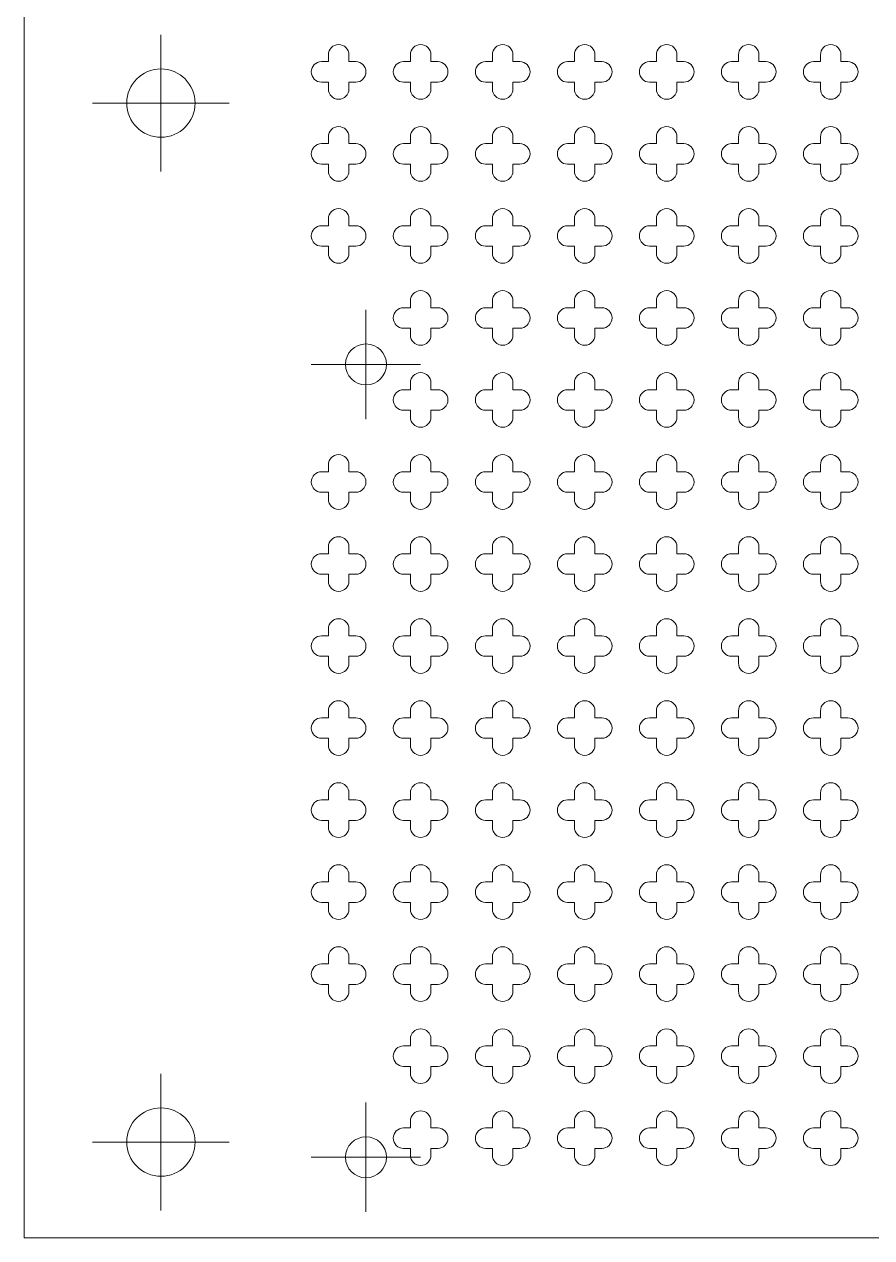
# Model space of a CAD drawing. Header units: millimetres. Extents: x 0 to 205, y 0 to 292.
# Drawn here: x 69.92 to 82.32, y 177.43 to 195.18 of the extents above; entities that cross this region are included whole.
import ezdxf

# ---------------------------------------------------------------- set-up
doc = ezdxf.new("R2010")
doc.units = ezdxf.units.MM

# ---------------------------------------------------------------- blocks, each defined once
blk = doc.blocks.new('SW_CENTERMARKSYMBOL_0')
at = {"color": 0, "linetype": 'Continuous', "lineweight": 0}
for p, q in [((0, 0.5), (0, 0.8)), ((0, 0), (0, 0.5)), ((-0.5, 0), (-0.8, 0)), ((0, 0), (-0.5, 0)), ((0, 0), (0, -0.5)), ((0, 0), (0.5, 0)), ((0.5, 0), (0.8, 0)), ((0, -0.5), (0, -0.8))]:
    blk.add_line(p, q, dxfattribs=at)
blk = doc.blocks.new('SW_CENTERMARKSYMBOL_3')
at = {"color": 0, "linetype": 'Continuous', "lineweight": 0}
for p, q in [((0, 0.5), (0, 0.8)), ((0, 0), (0, 0.5)), ((-0.5, 0), (-0.8, 0)), ((0, 0), (-0.5, 0)), ((0, 0), (0, -0.5)), ((0, 0), (0.5, 0)), ((0.5, 0), (0.8, 0)), ((0, -0.5), (0, -0.8))]:
    blk.add_line(p, q, dxfattribs=at)
blk = doc.blocks.new('SW_CENTERMARKSYMBOL_9')
at = {"color": 0, "linetype": 'Continuous', "lineweight": 0}
for p, q in [((0, 0.5), (0, 1)), ((0, 0), (0, 0.5)), ((-0.5, 0), (-1, 0)), ((0, 0), (-0.5, 0)), ((0, 0), (0, -0.5)), ((0, 0), (0.5, 0)), ((0.5, 0), (1, 0)), ((0, -0.5), (0, -1))]:
    blk.add_line(p, q, dxfattribs=at)
blk = doc.blocks.new('SW_CENTERMARKSYMBOL_10')
at = {"color": 0, "linetype": 'Continuous', "lineweight": 0}
for p, q in [((0, 0.5), (0, 1)), ((0, 0), (0, 0.5)), ((-0.5, 0), (-1, 0)), ((0, 0), (-0.5, 0)), ((0, 0), (0, -0.5)), ((0, 0), (0.5, 0)), ((0.5, 0), (1, 0)), ((0, -0.5), (0, -1))]:
    blk.add_line(p, q, dxfattribs=at)

msp = doc.modelspace()

# ---------------------------------------------------------------- linework, layer by layer
at = {"color": 7, "linetype": 'Continuous', "lineweight": 15}
for p, q in [((69.916, 212.428), (69.916, 177.428)), ((74.366, 194.635), (74.266, 194.635)), ((74.366, 194.735), (74.366, 194.635)), ((74.666, 194.635), (74.666, 194.735)), ((74.766, 194.635), (74.666, 194.635)), ((75.566, 194.635), (75.466, 194.635)), ((75.566, 194.735), (75.566, 194.635)), ((75.866, 194.635), (75.866, 194.735)), ((75.966, 194.635), (75.866, 194.635)), ((76.766, 194.635), (76.666, 194.635)), ((76.766, 194.735), (76.766, 194.635)), ((77.066, 194.635), (77.066, 194.735)), ((77.166, 194.635), (77.066, 194.635)), ((77.966, 194.635), (77.866, 194.635)), ((77.966, 194.735), (77.966, 194.635)), ((78.266, 194.635), (78.266, 194.735)), ((78.366, 194.635), (78.266, 194.635)), ((79.166, 194.635), (79.066, 194.635)), ((79.166, 194.735), (79.166, 194.635)), ((79.466, 194.635), (79.466, 194.735)), ((79.566, 194.635), (79.466, 194.635)), ((80.366, 194.635), (80.266, 194.635)), ((80.366, 194.735), (80.366, 194.635)), ((80.666, 194.635), (80.666, 194.735)), ((80.766, 194.635), (80.666, 194.635)), ((81.566, 194.635), (81.466, 194.635)), ((81.566, 194.735), (81.566, 194.635)), ((81.866, 194.635), (81.866, 194.735)), ((81.966, 194.635), (81.866, 194.635)), ((74.266, 194.335), (74.366, 194.335)), ((74.366, 194.335), (74.366, 194.235)), ((74.666, 194.235), (74.666, 194.335)), ((74.666, 194.335), (74.766, 194.335)), ((75.466, 194.335), (75.566, 194.335)), ((75.566, 194.335), (75.566, 194.235)), ((75.866, 194.235), (75.866, 194.335)), ((75.866, 194.335), (75.966, 194.335)), ((76.666, 194.335), (76.766, 194.335)), ((76.766, 194.335), (76.766, 194.235)), ((77.066, 194.235), (77.066, 194.335)), ((77.066, 194.335), (77.166, 194.335)), ((77.866, 194.335), (77.966, 194.335)), ((77.966, 194.335), (77.966, 194.235)), ((78.266, 194.235), (78.266, 194.335)), ((78.266, 194.335), (78.366, 194.335)), ((79.066, 194.335), (79.166, 194.335)), ((79.166, 194.335), (79.166, 194.235)), ((79.466, 194.235), (79.466, 194.335)), ((79.466, 194.335), (79.566, 194.335)), ((80.266, 194.335), (80.366, 194.335)), ((80.366, 194.335), (80.366, 194.235)), ((80.666, 194.235), (80.666, 194.335)), ((80.666, 194.335), (80.766, 194.335)), ((81.466, 194.335), (81.566, 194.335)), ((81.566, 194.335), (81.566, 194.235)), ((81.866, 194.235), (81.866, 194.335)), ((81.866, 194.335), (81.966, 194.335)), ((74.366, 193.535), (74.366, 193.435)), ((74.666, 193.435), (74.666, 193.535)), ((75.566, 193.535), (75.566, 193.435)), ((75.866, 193.435), (75.866, 193.535)), ((76.766, 193.535), (76.766, 193.435)), ((77.066, 193.435), (77.066, 193.535)), ((77.966, 193.535), (77.966, 193.435)), ((78.266, 193.435), (78.266, 193.535)), ((79.166, 193.535), (79.166, 193.435)), ((79.466, 193.435), (79.466, 193.535)), ((80.366, 193.535), (80.366, 193.435)), ((80.666, 193.435), (80.666, 193.535)), ((81.566, 193.535), (81.566, 193.435)), ((81.866, 193.435), (81.866, 193.535)), ((74.366, 193.435), (74.266, 193.435)), ((74.766, 193.435), (74.666, 193.435)), ((75.566, 193.435), (75.466, 193.435)), ((75.966, 193.435), (75.866, 193.435)), ((76.766, 193.435), (76.666, 193.435)), ((77.166, 193.435), (77.066, 193.435)), ((77.966, 193.435), (77.866, 193.435)), ((78.366, 193.435), (78.266, 193.435)), ((79.166, 193.435), (79.066, 193.435)), ((79.566, 193.435), (79.466, 193.435)), ((80.366, 193.435), (80.266, 193.435)), ((80.766, 193.435), (80.666, 193.435)), ((81.566, 193.435), (81.466, 193.435)), ((81.966, 193.435), (81.866, 193.435)), ((74.266, 193.135), (74.366, 193.135)), ((74.366, 193.135), (74.366, 193.035)), ((74.666, 193.035), (74.666, 193.135)), ((74.666, 193.135), (74.766, 193.135)), ((75.466, 193.135), (75.566, 193.135)), ((75.566, 193.135), (75.566, 193.035)), ((75.866, 193.035), (75.866, 193.135)), ((75.866, 193.135), (75.966, 193.135)), ((76.666, 193.135), (76.766, 193.135)), ((76.766, 193.135), (76.766, 193.035)), ((77.066, 193.035), (77.066, 193.135)), ((77.066, 193.135), (77.166, 193.135)), ((77.866, 193.135), (77.966, 193.135)), ((77.966, 193.135), (77.966, 193.035)), ((78.266, 193.035), (78.266, 193.135)), ((78.266, 193.135), (78.366, 193.135)), ((79.066, 193.135), (79.166, 193.135)), ((79.166, 193.135), (79.166, 193.035)), ((79.466, 193.035), (79.466, 193.135)), ((79.466, 193.135), (79.566, 193.135)), ((80.266, 193.135), (80.366, 193.135)), ((80.366, 193.135), (80.366, 193.035)), ((80.666, 193.035), (80.666, 193.135)), ((80.666, 193.135), (80.766, 193.135)), ((81.466, 193.135), (81.566, 193.135)), ((81.566, 193.135), (81.566, 193.035)), ((81.866, 193.035), (81.866, 193.135)), ((81.866, 193.135), (81.966, 193.135)), ((74.366, 192.335), (74.366, 192.235)), ((74.666, 192.235), (74.666, 192.335)), ((75.566, 192.335), (75.566, 192.235)), ((75.866, 192.235), (75.866, 192.335)), ((76.766, 192.335), (76.766, 192.235)), ((77.066, 192.235), (77.066, 192.335)), ((77.966, 192.335), (77.966, 192.235)), ((78.266, 192.235), (78.266, 192.335)), ((79.166, 192.335), (79.166, 192.235)), ((79.466, 192.235), (79.466, 192.335)), ((80.366, 192.335), (80.366, 192.235)), ((80.666, 192.235), (80.666, 192.335)), ((81.566, 192.335), (81.566, 192.235)), ((81.866, 192.235), (81.866, 192.335)), ((74.366, 192.235), (74.266, 192.235)), ((74.766, 192.235), (74.666, 192.235)), ((75.566, 192.235), (75.466, 192.235)), ((75.966, 192.235), (75.866, 192.235)), ((76.766, 192.235), (76.666, 192.235)), ((77.166, 192.235), (77.066, 192.235)), ((77.966, 192.235), (77.866, 192.235)), ((78.366, 192.235), (78.266, 192.235)), ((79.166, 192.235), (79.066, 192.235)), ((79.566, 192.235), (79.466, 192.235)), ((80.366, 192.235), (80.266, 192.235)), ((80.766, 192.235), (80.666, 192.235)), ((81.566, 192.235), (81.466, 192.235)), ((81.966, 192.235), (81.866, 192.235)), ((74.266, 191.935), (74.366, 191.935)), ((74.366, 191.935), (74.366, 191.835)), ((74.666, 191.835), (74.666, 191.935)), ((74.666, 191.935), (74.766, 191.935)), ((75.466, 191.935), (75.566, 191.935)), ((75.566, 191.935), (75.566, 191.835)), ((75.866, 191.835), (75.866, 191.935)), ((75.866, 191.935), (75.966, 191.935)), ((76.666, 191.935), (76.766, 191.935)), ((76.766, 191.935), (76.766, 191.835)), ((77.066, 191.835), (77.066, 191.935)), ((77.066, 191.935), (77.166, 191.935)), ((77.866, 191.935), (77.966, 191.935)), ((77.966, 191.935), (77.966, 191.835)), ((78.266, 191.835), (78.266, 191.935)), ((78.266, 191.935), (78.366, 191.935)), ((79.066, 191.935), (79.166, 191.935)), ((79.166, 191.935), (79.166, 191.835)), ((79.466, 191.835), (79.466, 191.935)), ((79.466, 191.935), (79.566, 191.935)), ((80.266, 191.935), (80.366, 191.935)), ((80.366, 191.935), (80.366, 191.835)), ((80.666, 191.835), (80.666, 191.935)), ((80.666, 191.935), (80.766, 191.935)), ((81.466, 191.935), (81.566, 191.935)), ((81.566, 191.935), (81.566, 191.835)), ((81.866, 191.835), (81.866, 191.935)), ((81.866, 191.935), (81.966, 191.935)), ((75.566, 191.035), (75.466, 191.035)), ((75.566, 191.135), (75.566, 191.035)), ((75.866, 191.035), (75.866, 191.135)), ((75.966, 191.035), (75.866, 191.035)), ((76.766, 191.035), (76.666, 191.035)), ((76.766, 191.135), (76.766, 191.035)), ((77.066, 191.035), (77.066, 191.135)), ((77.166, 191.035), (77.066, 191.035)), ((77.966, 191.035), (77.866, 191.035)), ((77.966, 191.135), (77.966, 191.035)), ((78.266, 191.035), (78.266, 191.135)), ((78.366, 191.035), (78.266, 191.035)), ((79.166, 191.035), (79.066, 191.035)), ((79.166, 191.135), (79.166, 191.035)), ((79.466, 191.035), (79.466, 191.135)), ((79.566, 191.035), (79.466, 191.035)), ((80.366, 191.035), (80.266, 191.035)), ((80.366, 191.135), (80.366, 191.035)), ((80.666, 191.035), (80.666, 191.135)), ((80.766, 191.035), (80.666, 191.035)), ((81.566, 191.035), (81.466, 191.035)), ((81.566, 191.135), (81.566, 191.035)), ((81.866, 191.035), (81.866, 191.135)), ((81.966, 191.035), (81.866, 191.035)), ((75.466, 190.735), (75.566, 190.735)), ((75.566, 190.735), (75.566, 190.635)), ((75.866, 190.635), (75.866, 190.735)), ((75.866, 190.735), (75.966, 190.735)), ((76.666, 190.735), (76.766, 190.735)), ((76.766, 190.735), (76.766, 190.635)), ((77.066, 190.635), (77.066, 190.735)), ((77.066, 190.735), (77.166, 190.735)), ((77.866, 190.735), (77.966, 190.735)), ((77.966, 190.735), (77.966, 190.635)), ((78.266, 190.635), (78.266, 190.735)), ((78.266, 190.735), (78.366, 190.735)), ((79.066, 190.735), (79.166, 190.735)), ((79.166, 190.735), (79.166, 190.635)), ((79.466, 190.635), (79.466, 190.735)), ((79.466, 190.735), (79.566, 190.735)), ((80.266, 190.735), (80.366, 190.735)), ((80.366, 190.735), (80.366, 190.635)), ((80.666, 190.635), (80.666, 190.735)), ((80.666, 190.735), (80.766, 190.735)), ((81.466, 190.735), (81.566, 190.735)), ((81.566, 190.735), (81.566, 190.635)), ((81.866, 190.635), (81.866, 190.735)), ((81.866, 190.735), (81.966, 190.735)), ((75.566, 189.835), (75.466, 189.835)), ((75.566, 189.935), (75.566, 189.835)), ((75.866, 189.835), (75.866, 189.935)), ((75.966, 189.835), (75.866, 189.835)), ((76.766, 189.835), (76.666, 189.835)), ((76.766, 189.935), (76.766, 189.835)), ((77.066, 189.835), (77.066, 189.935)), ((77.166, 189.835), (77.066, 189.835)), ((77.966, 189.835), (77.866, 189.835)), ((77.966, 189.935), (77.966, 189.835)), ((78.266, 189.835), (78.266, 189.935)), ((78.366, 189.835), (78.266, 189.835)), ((79.166, 189.835), (79.066, 189.835)), ((79.166, 189.935), (79.166, 189.835)), ((79.466, 189.835), (79.466, 189.935)), ((79.566, 189.835), (79.466, 189.835)), ((80.366, 189.835), (80.266, 189.835)), ((80.366, 189.935), (80.366, 189.835)), ((80.666, 189.835), (80.666, 189.935)), ((80.766, 189.835), (80.666, 189.835)), ((81.566, 189.835), (81.466, 189.835)), ((81.566, 189.935), (81.566, 189.835)), ((81.866, 189.835), (81.866, 189.935)), ((81.966, 189.835), (81.866, 189.835)), ((75.466, 189.535), (75.566, 189.535)), ((75.566, 189.535), (75.566, 189.435)), ((75.866, 189.435), (75.866, 189.535)), ((75.866, 189.535), (75.966, 189.535)), ((76.666, 189.535), (76.766, 189.535)), ((76.766, 189.535), (76.766, 189.435)), ((77.066, 189.435), (77.066, 189.535)), ((77.066, 189.535), (77.166, 189.535)), ((77.866, 189.535), (77.966, 189.535)), ((77.966, 189.535), (77.966, 189.435)), ((78.266, 189.435), (78.266, 189.535)), ((78.266, 189.535), (78.366, 189.535)), ((79.066, 189.535), (79.166, 189.535)), ((79.166, 189.535), (79.166, 189.435)), ((79.466, 189.435), (79.466, 189.535)), ((79.466, 189.535), (79.566, 189.535)), ((80.266, 189.535), (80.366, 189.535)), ((80.366, 189.535), (80.366, 189.435)), ((80.666, 189.435), (80.666, 189.535)), ((80.666, 189.535), (80.766, 189.535)), ((81.466, 189.535), (81.566, 189.535)), ((81.566, 189.535), (81.566, 189.435)), ((81.866, 189.435), (81.866, 189.535)), ((81.866, 189.535), (81.966, 189.535)), ((74.366, 188.735), (74.366, 188.635)), ((74.666, 188.635), (74.666, 188.735)), ((75.566, 188.735), (75.566, 188.635)), ((75.866, 188.635), (75.866, 188.735)), ((76.766, 188.735), (76.766, 188.635)), ((77.066, 188.635), (77.066, 188.735)), ((77.966, 188.735), (77.966, 188.635)), ((78.266, 188.635), (78.266, 188.735)), ((79.166, 188.735), (79.166, 188.635)), ((79.466, 188.635), (79.466, 188.735)), ((80.366, 188.735), (80.366, 188.635)), ((80.666, 188.635), (80.666, 188.735)), ((81.566, 188.735), (81.566, 188.635)), ((81.866, 188.635), (81.866, 188.735)), ((74.366, 188.635), (74.266, 188.635)), ((74.766, 188.635), (74.666, 188.635)), ((75.566, 188.635), (75.466, 188.635)), ((75.966, 188.635), (75.866, 188.635)), ((76.766, 188.635), (76.666, 188.635)), ((77.166, 188.635), (77.066, 188.635)), ((77.966, 188.635), (77.866, 188.635)), ((78.366, 188.635), (78.266, 188.635)), ((79.166, 188.635), (79.066, 188.635)), ((79.566, 188.635), (79.466, 188.635)), ((80.366, 188.635), (80.266, 188.635)), ((80.766, 188.635), (80.666, 188.635)), ((81.566, 188.635), (81.466, 188.635)), ((81.966, 188.635), (81.866, 188.635)), ((74.266, 188.335), (74.366, 188.335)), ((74.366, 188.335), (74.366, 188.235)), ((74.666, 188.235), (74.666, 188.335)), ((74.666, 188.335), (74.766, 188.335)), ((75.466, 188.335), (75.566, 188.335)), ((75.566, 188.335), (75.566, 188.235)), ((75.866, 188.235), (75.866, 188.335)), ((75.866, 188.335), (75.966, 188.335)), ((76.666, 188.335), (76.766, 188.335)), ((76.766, 188.335), (76.766, 188.235)), ((77.066, 188.235), (77.066, 188.335)), ((77.066, 188.335), (77.166, 188.335)), ((77.866, 188.335), (77.966, 188.335)), ((77.966, 188.335), (77.966, 188.235)), ((78.266, 188.235), (78.266, 188.335)), ((78.266, 188.335), (78.366, 188.335)), ((79.066, 188.335), (79.166, 188.335)), ((79.166, 188.335), (79.166, 188.235)), ((79.466, 188.235), (79.466, 188.335)), ((79.466, 188.335), (79.566, 188.335)), ((80.266, 188.335), (80.366, 188.335)), ((80.366, 188.335), (80.366, 188.235)), ((80.666, 188.235), (80.666, 188.335)), ((80.666, 188.335), (80.766, 188.335)), ((81.466, 188.335), (81.566, 188.335)), ((81.566, 188.335), (81.566, 188.235)), ((81.866, 188.235), (81.866, 188.335)), ((81.866, 188.335), (81.966, 188.335)), ((74.366, 187.535), (74.366, 187.435)), ((74.666, 187.435), (74.666, 187.535)), ((75.566, 187.535), (75.566, 187.435)), ((75.866, 187.435), (75.866, 187.535)), ((76.766, 187.535), (76.766, 187.435)), ((77.066, 187.435), (77.066, 187.535)), ((77.966, 187.535), (77.966, 187.435)), ((78.266, 187.435), (78.266, 187.535)), ((79.166, 187.535), (79.166, 187.435)), ((79.466, 187.435), (79.466, 187.535)), ((80.366, 187.535), (80.366, 187.435)), ((80.666, 187.435), (80.666, 187.535)), ((81.566, 187.535), (81.566, 187.435)), ((81.866, 187.435), (81.866, 187.535)), ((74.366, 187.435), (74.266, 187.435)), ((74.766, 187.435), (74.666, 187.435)), ((75.566, 187.435), (75.466, 187.435)), ((75.966, 187.435), (75.866, 187.435)), ((76.766, 187.435), (76.666, 187.435)), ((77.166, 187.435), (77.066, 187.435)), ((77.966, 187.435), (77.866, 187.435)), ((78.366, 187.435), (78.266, 187.435)), ((79.166, 187.435), (79.066, 187.435)), ((79.566, 187.435), (79.466, 187.435)), ((80.366, 187.435), (80.266, 187.435)), ((80.766, 187.435), (80.666, 187.435)), ((81.566, 187.435), (81.466, 187.435)), ((81.966, 187.435), (81.866, 187.435)), ((74.266, 187.135), (74.366, 187.135)), ((74.366, 187.135), (74.366, 187.035)), ((74.666, 187.035), (74.666, 187.135)), ((74.666, 187.135), (74.766, 187.135)), ((75.466, 187.135), (75.566, 187.135)), ((75.566, 187.135), (75.566, 187.035)), ((75.866, 187.035), (75.866, 187.135)), ((75.866, 187.135), (75.966, 187.135)), ((76.666, 187.135), (76.766, 187.135)), ((76.766, 187.135), (76.766, 187.035)), ((77.066, 187.035), (77.066, 187.135)), ((77.066, 187.135), (77.166, 187.135)), ((77.866, 187.135), (77.966, 187.135)), ((77.966, 187.135), (77.966, 187.035)), ((78.266, 187.035), (78.266, 187.135)), ((78.266, 187.135), (78.366, 187.135)), ((79.066, 187.135), (79.166, 187.135)), ((79.166, 187.135), (79.166, 187.035)), ((79.466, 187.035), (79.466, 187.135)), ((79.466, 187.135), (79.566, 187.135)), ((80.266, 187.135), (80.366, 187.135)), ((80.366, 187.135), (80.366, 187.035)), ((80.666, 187.035), (80.666, 187.135)), ((80.666, 187.135), (80.766, 187.135)), ((81.466, 187.135), (81.566, 187.135)), ((81.566, 187.135), (81.566, 187.035)), ((81.866, 187.035), (81.866, 187.135)), ((81.866, 187.135), (81.966, 187.135)), ((74.366, 186.235), (74.266, 186.235)), ((74.366, 186.335), (74.366, 186.235)), ((74.666, 186.235), (74.666, 186.335)), ((74.766, 186.235), (74.666, 186.235)), ((75.566, 186.235), (75.466, 186.235)), ((75.566, 186.335), (75.566, 186.235)), ((75.866, 186.235), (75.866, 186.335)), ((75.966, 186.235), (75.866, 186.235)), ((76.766, 186.235), (76.666, 186.235)), ((76.766, 186.335), (76.766, 186.235)), ((77.066, 186.235), (77.066, 186.335)), ((77.166, 186.235), (77.066, 186.235)), ((77.966, 186.235), (77.866, 186.235)), ((77.966, 186.335), (77.966, 186.235)), ((78.266, 186.235), (78.266, 186.335)), ((78.366, 186.235), (78.266, 186.235)), ((79.166, 186.235), (79.066, 186.235)), ((79.166, 186.335), (79.166, 186.235)), ((79.466, 186.235), (79.466, 186.335)), ((79.566, 186.235), (79.466, 186.235)), ((80.366, 186.235), (80.266, 186.235)), ((80.366, 186.335), (80.366, 186.235)), ((80.666, 186.235), (80.666, 186.335)), ((80.766, 186.235), (80.666, 186.235)), ((81.566, 186.235), (81.466, 186.235)), ((81.566, 186.335), (81.566, 186.235)), ((81.866, 186.235), (81.866, 186.335)), ((81.966, 186.235), (81.866, 186.235)), ((74.266, 185.935), (74.366, 185.935)), ((74.366, 185.935), (74.366, 185.835)), ((74.666, 185.835), (74.666, 185.935)), ((74.666, 185.935), (74.766, 185.935)), ((75.466, 185.935), (75.566, 185.935)), ((75.566, 185.935), (75.566, 185.835)), ((75.866, 185.835), (75.866, 185.935)), ((75.866, 185.935), (75.966, 185.935)), ((76.666, 185.935), (76.766, 185.935)), ((76.766, 185.935), (76.766, 185.835)), ((77.066, 185.835), (77.066, 185.935)), ((77.066, 185.935), (77.166, 185.935)), ((77.866, 185.935), (77.966, 185.935)), ((77.966, 185.935), (77.966, 185.835)), ((78.266, 185.835), (78.266, 185.935)), ((78.266, 185.935), (78.366, 185.935)), ((79.066, 185.935), (79.166, 185.935)), ((79.166, 185.935), (79.166, 185.835)), ((79.466, 185.835), (79.466, 185.935)), ((79.466, 185.935), (79.566, 185.935)), ((80.266, 185.935), (80.366, 185.935)), ((80.366, 185.935), (80.366, 185.835)), ((80.666, 185.835), (80.666, 185.935)), ((80.666, 185.935), (80.766, 185.935)), ((81.466, 185.935), (81.566, 185.935)), ((81.566, 185.935), (81.566, 185.835)), ((81.866, 185.835), (81.866, 185.935)), ((81.866, 185.935), (81.966, 185.935)), ((74.366, 185.035), (74.266, 185.035)), ((74.366, 185.135), (74.366, 185.035)), ((74.666, 185.035), (74.666, 185.135)), ((74.766, 185.035), (74.666, 185.035)), ((75.566, 185.035), (75.466, 185.035)), ((75.566, 185.135), (75.566, 185.035)), ((75.866, 185.035), (75.866, 185.135)), ((75.966, 185.035), (75.866, 185.035)), ((76.766, 185.035), (76.666, 185.035)), ((76.766, 185.135), (76.766, 185.035)), ((77.066, 185.035), (77.066, 185.135)), ((77.166, 185.035), (77.066, 185.035)), ((77.966, 185.035), (77.866, 185.035)), ((77.966, 185.135), (77.966, 185.035)), ((78.266, 185.035), (78.266, 185.135)), ((78.366, 185.035), (78.266, 185.035)), ((79.166, 185.035), (79.066, 185.035)), ((79.166, 185.135), (79.166, 185.035)), ((79.466, 185.035), (79.466, 185.135)), ((79.566, 185.035), (79.466, 185.035)), ((80.366, 185.035), (80.266, 185.035)), ((80.366, 185.135), (80.366, 185.035)), ((80.666, 185.035), (80.666, 185.135)), ((80.766, 185.035), (80.666, 185.035)), ((81.566, 185.035), (81.466, 185.035)), ((81.566, 185.135), (81.566, 185.035)), ((81.866, 185.035), (81.866, 185.135)), ((81.966, 185.035), (81.866, 185.035)), ((74.266, 184.735), (74.366, 184.735)), ((74.366, 184.735), (74.366, 184.635)), ((74.666, 184.635), (74.666, 184.735)), ((74.666, 184.735), (74.766, 184.735)), ((75.466, 184.735), (75.566, 184.735)), ((75.566, 184.735), (75.566, 184.635)), ((75.866, 184.635), (75.866, 184.735)), ((75.866, 184.735), (75.966, 184.735)), ((76.666, 184.735), (76.766, 184.735)), ((76.766, 184.735), (76.766, 184.635)), ((77.066, 184.635), (77.066, 184.735)), ((77.066, 184.735), (77.166, 184.735)), ((77.866, 184.735), (77.966, 184.735)), ((77.966, 184.735), (77.966, 184.635)), ((78.266, 184.635), (78.266, 184.735)), ((78.266, 184.735), (78.366, 184.735)), ((79.066, 184.735), (79.166, 184.735)), ((79.166, 184.735), (79.166, 184.635)), ((79.466, 184.635), (79.466, 184.735)), ((79.466, 184.735), (79.566, 184.735)), ((80.266, 184.735), (80.366, 184.735)), ((80.366, 184.735), (80.366, 184.635)), ((80.666, 184.635), (80.666, 184.735)), ((80.666, 184.735), (80.766, 184.735)), ((81.466, 184.735), (81.566, 184.735)), ((81.566, 184.735), (81.566, 184.635)), ((81.866, 184.635), (81.866, 184.735)), ((81.866, 184.735), (81.966, 184.735)), ((74.366, 183.935), (74.366, 183.835)), ((74.666, 183.835), (74.666, 183.935)), ((75.566, 183.935), (75.566, 183.835)), ((75.866, 183.835), (75.866, 183.935)), ((76.766, 183.935), (76.766, 183.835)), ((77.066, 183.835), (77.066, 183.935)), ((77.966, 183.935), (77.966, 183.835)), ((78.266, 183.835), (78.266, 183.935)), ((79.166, 183.935), (79.166, 183.835)), ((79.466, 183.835), (79.466, 183.935)), ((80.366, 183.935), (80.366, 183.835)), ((80.666, 183.835), (80.666, 183.935)), ((81.566, 183.935), (81.566, 183.835)), ((81.866, 183.835), (81.866, 183.935)), ((74.366, 183.835), (74.266, 183.835)), ((74.766, 183.835), (74.666, 183.835)), ((75.566, 183.835), (75.466, 183.835)), ((75.966, 183.835), (75.866, 183.835)), ((76.766, 183.835), (76.666, 183.835)), ((77.166, 183.835), (77.066, 183.835)), ((77.966, 183.835), (77.866, 183.835)), ((78.366, 183.835), (78.266, 183.835)), ((79.166, 183.835), (79.066, 183.835)), ((79.566, 183.835), (79.466, 183.835)), ((80.366, 183.835), (80.266, 183.835)), ((80.766, 183.835), (80.666, 183.835)), ((81.566, 183.835), (81.466, 183.835)), ((81.966, 183.835), (81.866, 183.835)), ((74.266, 183.535), (74.366, 183.535)), ((74.366, 183.535), (74.366, 183.435)), ((74.666, 183.435), (74.666, 183.535)), ((74.666, 183.535), (74.766, 183.535)), ((75.466, 183.535), (75.566, 183.535)), ((75.566, 183.535), (75.566, 183.435)), ((75.866, 183.435), (75.866, 183.535)), ((75.866, 183.535), (75.966, 183.535)), ((76.666, 183.535), (76.766, 183.535)), ((76.766, 183.535), (76.766, 183.435)), ((77.066, 183.435), (77.066, 183.535)), ((77.066, 183.535), (77.166, 183.535)), ((77.866, 183.535), (77.966, 183.535)), ((77.966, 183.535), (77.966, 183.435)), ((78.266, 183.435), (78.266, 183.535)), ((78.266, 183.535), (78.366, 183.535)), ((79.066, 183.535), (79.166, 183.535)), ((79.166, 183.535), (79.166, 183.435)), ((79.466, 183.435), (79.466, 183.535)), ((79.466, 183.535), (79.566, 183.535)), ((80.266, 183.535), (80.366, 183.535)), ((80.366, 183.535), (80.366, 183.435)), ((80.666, 183.435), (80.666, 183.535)), ((80.666, 183.535), (80.766, 183.535)), ((81.466, 183.535), (81.566, 183.535)), ((81.566, 183.535), (81.566, 183.435)), ((81.866, 183.435), (81.866, 183.535)), ((81.866, 183.535), (81.966, 183.535)), ((74.366, 182.735), (74.366, 182.635)), ((74.666, 182.635), (74.666, 182.735)), ((75.566, 182.735), (75.566, 182.635)), ((75.866, 182.635), (75.866, 182.735)), ((76.766, 182.735), (76.766, 182.635)), ((77.066, 182.635), (77.066, 182.735)), ((77.966, 182.735), (77.966, 182.635)), ((78.266, 182.635), (78.266, 182.735)), ((79.166, 182.735), (79.166, 182.635)), ((79.466, 182.635), (79.466, 182.735)), ((80.366, 182.735), (80.366, 182.635)), ((80.666, 182.635), (80.666, 182.735)), ((81.566, 182.735), (81.566, 182.635)), ((81.866, 182.635), (81.866, 182.735)), ((74.366, 182.635), (74.266, 182.635)), ((74.766, 182.635), (74.666, 182.635)), ((75.566, 182.635), (75.466, 182.635)), ((75.966, 182.635), (75.866, 182.635)), ((76.766, 182.635), (76.666, 182.635)), ((77.166, 182.635), (77.066, 182.635)), ((77.966, 182.635), (77.866, 182.635)), ((78.366, 182.635), (78.266, 182.635)), ((79.166, 182.635), (79.066, 182.635)), ((79.566, 182.635), (79.466, 182.635)), ((80.366, 182.635), (80.266, 182.635)), ((80.766, 182.635), (80.666, 182.635)), ((81.566, 182.635), (81.466, 182.635)), ((81.966, 182.635), (81.866, 182.635)), ((74.266, 182.335), (74.366, 182.335)), ((74.366, 182.335), (74.366, 182.235)), ((74.666, 182.235), (74.666, 182.335)), ((74.666, 182.335), (74.766, 182.335)), ((75.466, 182.335), (75.566, 182.335)), ((75.566, 182.335), (75.566, 182.235)), ((75.866, 182.235), (75.866, 182.335)), ((75.866, 182.335), (75.966, 182.335)), ((76.666, 182.335), (76.766, 182.335)), ((76.766, 182.335), (76.766, 182.235)), ((77.066, 182.235), (77.066, 182.335)), ((77.066, 182.335), (77.166, 182.335)), ((77.866, 182.335), (77.966, 182.335)), ((77.966, 182.335), (77.966, 182.235)), ((78.266, 182.235), (78.266, 182.335)), ((78.266, 182.335), (78.366, 182.335)), ((79.066, 182.335), (79.166, 182.335)), ((79.166, 182.335), (79.166, 182.235)), ((79.466, 182.235), (79.466, 182.335)), ((79.466, 182.335), (79.566, 182.335)), ((80.266, 182.335), (80.366, 182.335)), ((80.366, 182.335), (80.366, 182.235)), ((80.666, 182.235), (80.666, 182.335)), ((80.666, 182.335), (80.766, 182.335)), ((81.466, 182.335), (81.566, 182.335)), ((81.566, 182.335), (81.566, 182.235)), ((81.866, 182.235), (81.866, 182.335)), ((81.866, 182.335), (81.966, 182.335)), ((74.366, 181.535), (74.366, 181.435)), ((74.666, 181.435), (74.666, 181.535)), ((75.566, 181.535), (75.566, 181.435)), ((75.866, 181.435), (75.866, 181.535)), ((76.766, 181.535), (76.766, 181.435)), ((77.066, 181.435), (77.066, 181.535)), ((77.966, 181.535), (77.966, 181.435)), ((78.266, 181.435), (78.266, 181.535)), ((79.166, 181.535), (79.166, 181.435)), ((79.466, 181.435), (79.466, 181.535)), ((80.366, 181.535), (80.366, 181.435)), ((80.666, 181.435), (80.666, 181.535)), ((81.566, 181.535), (81.566, 181.435)), ((81.866, 181.435), (81.866, 181.535)), ((74.366, 181.435), (74.266, 181.435)), ((74.766, 181.435), (74.666, 181.435)), ((75.566, 181.435), (75.466, 181.435)), ((75.966, 181.435), (75.866, 181.435)), ((76.766, 181.435), (76.666, 181.435)), ((77.166, 181.435), (77.066, 181.435)), ((77.966, 181.435), (77.866, 181.435)), ((78.366, 181.435), (78.266, 181.435)), ((79.166, 181.435), (79.066, 181.435)), ((79.566, 181.435), (79.466, 181.435)), ((80.366, 181.435), (80.266, 181.435)), ((80.766, 181.435), (80.666, 181.435)), ((81.566, 181.435), (81.466, 181.435)), ((81.966, 181.435), (81.866, 181.435)), ((74.266, 181.135), (74.366, 181.135)), ((74.366, 181.135), (74.366, 181.035)), ((74.666, 181.035), (74.666, 181.135)), ((74.666, 181.135), (74.766, 181.135)), ((75.466, 181.135), (75.566, 181.135)), ((75.566, 181.135), (75.566, 181.035)), ((75.866, 181.035), (75.866, 181.135)), ((75.866, 181.135), (75.966, 181.135)), ((76.666, 181.135), (76.766, 181.135)), ((76.766, 181.135), (76.766, 181.035)), ((77.066, 181.035), (77.066, 181.135)), ((77.066, 181.135), (77.166, 181.135)), ((77.866, 181.135), (77.966, 181.135)), ((77.966, 181.135), (77.966, 181.035)), ((78.266, 181.035), (78.266, 181.135)), ((78.266, 181.135), (78.366, 181.135)), ((79.066, 181.135), (79.166, 181.135)), ((79.166, 181.135), (79.166, 181.035)), ((79.466, 181.035), (79.466, 181.135)), ((79.466, 181.135), (79.566, 181.135)), ((80.266, 181.135), (80.366, 181.135)), ((80.366, 181.135), (80.366, 181.035)), ((80.666, 181.035), (80.666, 181.135)), ((80.666, 181.135), (80.766, 181.135)), ((81.466, 181.135), (81.566, 181.135)), ((81.566, 181.135), (81.566, 181.035)), ((81.866, 181.035), (81.866, 181.135)), ((81.866, 181.135), (81.966, 181.135)), ((75.566, 180.235), (75.466, 180.235)), ((75.566, 180.335), (75.566, 180.235)), ((75.866, 180.235), (75.866, 180.335)), ((75.966, 180.235), (75.866, 180.235)), ((76.766, 180.235), (76.666, 180.235)), ((76.766, 180.335), (76.766, 180.235)), ((77.066, 180.235), (77.066, 180.335)), ((77.166, 180.235), (77.066, 180.235)), ((77.966, 180.235), (77.866, 180.235)), ((77.966, 180.335), (77.966, 180.235)), ((78.266, 180.235), (78.266, 180.335)), ((78.366, 180.235), (78.266, 180.235)), ((79.166, 180.235), (79.066, 180.235)), ((79.166, 180.335), (79.166, 180.235)), ((79.466, 180.235), (79.466, 180.335)), ((79.566, 180.235), (79.466, 180.235)), ((80.366, 180.235), (80.266, 180.235)), ((80.366, 180.335), (80.366, 180.235)), ((80.666, 180.235), (80.666, 180.335)), ((80.766, 180.235), (80.666, 180.235)), ((81.566, 180.235), (81.466, 180.235)), ((81.566, 180.335), (81.566, 180.235)), ((81.866, 180.235), (81.866, 180.335)), ((81.966, 180.235), (81.866, 180.235)), ((75.466, 179.935), (75.566, 179.935)), ((75.566, 179.935), (75.566, 179.835)), ((75.866, 179.835), (75.866, 179.935)), ((75.866, 179.935), (75.966, 179.935)), ((76.666, 179.935), (76.766, 179.935)), ((76.766, 179.935), (76.766, 179.835)), ((77.066, 179.835), (77.066, 179.935)), ((77.066, 179.935), (77.166, 179.935)), ((77.866, 179.935), (77.966, 179.935)), ((77.966, 179.935), (77.966, 179.835)), ((78.266, 179.835), (78.266, 179.935)), ((78.266, 179.935), (78.366, 179.935)), ((79.066, 179.935), (79.166, 179.935)), ((79.166, 179.935), (79.166, 179.835)), ((79.466, 179.835), (79.466, 179.935)), ((79.466, 179.935), (79.566, 179.935)), ((80.266, 179.935), (80.366, 179.935)), ((80.366, 179.935), (80.366, 179.835)), ((80.666, 179.835), (80.666, 179.935)), ((80.666, 179.935), (80.766, 179.935)), ((81.466, 179.935), (81.566, 179.935)), ((81.566, 179.935), (81.566, 179.835)), ((81.866, 179.835), (81.866, 179.935)), ((81.866, 179.935), (81.966, 179.935)), ((75.566, 179.135), (75.566, 179.035)), ((75.866, 179.035), (75.866, 179.135)), ((76.766, 179.135), (76.766, 179.035)), ((77.066, 179.035), (77.066, 179.135)), ((77.966, 179.135), (77.966, 179.035)), ((78.266, 179.035), (78.266, 179.135)), ((79.166, 179.135), (79.166, 179.035)), ((79.466, 179.035), (79.466, 179.135)), ((80.366, 179.135), (80.366, 179.035)), ((80.666, 179.035), (80.666, 179.135)), ((81.566, 179.135), (81.566, 179.035)), ((81.866, 179.035), (81.866, 179.135)), ((75.566, 179.035), (75.466, 179.035)), ((75.966, 179.035), (75.866, 179.035)), ((76.766, 179.035), (76.666, 179.035)), ((77.166, 179.035), (77.066, 179.035)), ((77.966, 179.035), (77.866, 179.035)), ((78.366, 179.035), (78.266, 179.035)), ((79.166, 179.035), (79.066, 179.035)), ((79.566, 179.035), (79.466, 179.035)), ((80.366, 179.035), (80.266, 179.035)), ((80.766, 179.035), (80.666, 179.035)), ((81.566, 179.035), (81.466, 179.035)), ((81.966, 179.035), (81.866, 179.035)), ((75.466, 178.735), (75.566, 178.735)), ((75.566, 178.735), (75.566, 178.635)), ((75.866, 178.635), (75.866, 178.735)), ((75.866, 178.735), (75.966, 178.735)), ((76.666, 178.735), (76.766, 178.735)), ((76.766, 178.735), (76.766, 178.635)), ((77.066, 178.635), (77.066, 178.735)), ((77.066, 178.735), (77.166, 178.735)), ((77.866, 178.735), (77.966, 178.735)), ((77.966, 178.735), (77.966, 178.635)), ((78.266, 178.635), (78.266, 178.735)), ((78.266, 178.735), (78.366, 178.735)), ((79.066, 178.735), (79.166, 178.735)), ((79.166, 178.735), (79.166, 178.635)), ((79.466, 178.635), (79.466, 178.735)), ((79.466, 178.735), (79.566, 178.735)), ((80.266, 178.735), (80.366, 178.735)), ((80.366, 178.735), (80.366, 178.635)), ((80.666, 178.635), (80.666, 178.735)), ((80.666, 178.735), (80.766, 178.735)), ((81.466, 178.735), (81.566, 178.735)), ((81.566, 178.735), (81.566, 178.635)), ((81.866, 178.635), (81.866, 178.735)), ((81.866, 178.735), (81.966, 178.735)), ((69.916, 177.428), (119.916, 177.428))]:
    msp.add_line(p, q, dxfattribs=at)
for centre, radius in [((71.916, 194.028), 0.5), ((74.916, 190.205), 0.3), ((71.916, 178.828), 0.5), ((74.916, 178.605), 0.3)]:
    msp.add_circle(centre, radius, dxfattribs=at)
for centre, start, end in [((74.516, 194.735), 0, 180), ((75.716, 194.735), 0, 180), ((76.916, 194.735), 0, 180), ((78.116, 194.735), 0, 180), ((79.316, 194.735), 0, 180), ((80.516, 194.735), 0, 180), ((81.716, 194.735), 0, 180), ((74.266, 194.485), 90, 270), ((74.766, 194.485), 270, 90), ((75.466, 194.485), 90, 270), ((75.966, 194.485), 270, 90), ((76.666, 194.485), 90, 270), ((77.166, 194.485), 270, 90), ((77.866, 194.485), 90, 270), ((78.366, 194.485), 270, 90), ((79.066, 194.485), 90, 270), ((79.566, 194.485), 270, 90), ((80.266, 194.485), 90, 270), ((80.766, 194.485), 270, 90), ((81.466, 194.485), 90, 270), ((81.966, 194.485), 270, 90), ((74.516, 194.235), 180, 0), ((75.716, 194.235), 180, 0), ((76.916, 194.235), 180, 0), ((78.116, 194.235), 180, 0), ((79.316, 194.235), 180, 0), ((80.516, 194.235), 180, 0), ((81.716, 194.235), 180, 0), ((74.516, 193.535), 0, 180), ((75.716, 193.535), 0, 180), ((76.916, 193.535), 0, 180), ((78.116, 193.535), 0, 180), ((79.316, 193.535), 0, 180), ((80.516, 193.535), 0, 180), ((81.716, 193.535), 0, 180), ((74.266, 193.285), 90, 270), ((74.766, 193.285), 270, 90), ((75.466, 193.285), 90, 270), ((75.966, 193.285), 270, 90), ((76.666, 193.285), 90, 270), ((77.166, 193.285), 270, 90), ((77.866, 193.285), 90, 270), ((78.366, 193.285), 270, 90), ((79.066, 193.285), 90, 270), ((79.566, 193.285), 270, 90), ((80.266, 193.285), 90, 270), ((80.766, 193.285), 270, 90), ((81.466, 193.285), 90, 270), ((81.966, 193.285), 270, 90), ((74.516, 193.035), 180, 0), ((75.716, 193.035), 180, 0), ((76.916, 193.035), 180, 0), ((78.116, 193.035), 180, 0), ((79.316, 193.035), 180, 0), ((80.516, 193.035), 180, 0), ((81.716, 193.035), 180, 0), ((74.516, 192.335), 0, 180), ((75.716, 192.335), 0, 180), ((76.916, 192.335), 0, 180), ((78.116, 192.335), 0, 180), ((79.316, 192.335), 0, 180), ((80.516, 192.335), 0, 180), ((81.716, 192.335), 0, 180), ((74.266, 192.085), 90, 270), ((74.766, 192.085), 270, 90), ((75.466, 192.085), 90, 270), ((75.966, 192.085), 270, 90), ((76.666, 192.085), 90, 270), ((77.166, 192.085), 270, 90), ((77.866, 192.085), 90, 270), ((78.366, 192.085), 270, 90), ((79.066, 192.085), 90, 270), ((79.566, 192.085), 270, 90), ((80.266, 192.085), 90, 270), ((80.766, 192.085), 270, 90), ((81.466, 192.085), 90, 270), ((81.966, 192.085), 270, 90), ((74.516, 191.835), 180, 0), ((75.716, 191.835), 180, 0), ((76.916, 191.835), 180, 0), ((78.116, 191.835), 180, 0), ((79.316, 191.835), 180, 0), ((80.516, 191.835), 180, 0), ((81.716, 191.835), 180, 0), ((75.716, 191.135), 0, 180), ((76.916, 191.135), 0, 180), ((78.116, 191.135), 0, 180), ((79.316, 191.135), 0, 180), ((80.516, 191.135), 0, 180), ((81.716, 191.135), 0, 180), ((75.466, 190.885), 90, 270), ((75.966, 190.885), 270, 90), ((76.666, 190.885), 90, 270), ((77.166, 190.885), 270, 90), ((77.866, 190.885), 90, 270), ((78.366, 190.885), 270, 90), ((79.066, 190.885), 90, 270), ((79.566, 190.885), 270, 90), ((80.266, 190.885), 90, 270), ((80.766, 190.885), 270, 90), ((81.466, 190.885), 90, 270), ((81.966, 190.885), 270, 90), ((75.716, 190.635), 180, 0), ((76.916, 190.635), 180, 0), ((78.116, 190.635), 180, 0), ((79.316, 190.635), 180, 0), ((80.516, 190.635), 180, 0), ((81.716, 190.635), 180, 0), ((75.716, 189.935), 0, 180), ((76.916, 189.935), 0, 180), ((78.116, 189.935), 0, 180), ((79.316, 189.935), 0, 180), ((80.516, 189.935), 0, 180), ((81.716, 189.935), 0, 180), ((75.466, 189.685), 90, 270), ((75.966, 189.685), 270, 90), ((76.666, 189.685), 90, 270), ((77.166, 189.685), 270, 90), ((77.866, 189.685), 90, 270), ((78.366, 189.685), 270, 90), ((79.066, 189.685), 90, 270), ((79.566, 189.685), 270, 90), ((80.266, 189.685), 90, 270), ((80.766, 189.685), 270, 90), ((81.466, 189.685), 90, 270), ((81.966, 189.685), 270, 90), ((75.716, 189.435), 180, 0), ((76.916, 189.435), 180, 0), ((78.116, 189.435), 180, 0), ((79.316, 189.435), 180, 0), ((80.516, 189.435), 180, 0), ((81.716, 189.435), 180, 0), ((74.516, 188.735), 0, 180), ((75.716, 188.735), 0, 180), ((76.916, 188.735), 0, 180), ((78.116, 188.735), 0, 180), ((79.316, 188.735), 0, 180), ((80.516, 188.735), 0, 180), ((81.716, 188.735), 0, 180), ((74.266, 188.485), 90, 270), ((74.766, 188.485), 270, 90), ((75.466, 188.485), 90, 270), ((75.966, 188.485), 270, 90), ((76.666, 188.485), 90, 270), ((77.166, 188.485), 270, 90), ((77.866, 188.485), 90, 270), ((78.366, 188.485), 270, 90), ((79.066, 188.485), 90, 270), ((79.566, 188.485), 270, 90), ((80.266, 188.485), 90, 270), ((80.766, 188.485), 270, 90), ((81.466, 188.485), 90, 270), ((81.966, 188.485), 270, 90), ((74.516, 188.235), 180, 0), ((75.716, 188.235), 180, 0), ((76.916, 188.235), 180, 0), ((78.116, 188.235), 180, 0), ((79.316, 188.235), 180, 0), ((80.516, 188.235), 180, 0), ((81.716, 188.235), 180, 0), ((74.516, 187.535), 0, 180), ((75.716, 187.535), 0, 180), ((76.916, 187.535), 0, 180), ((78.116, 187.535), 0, 180), ((79.316, 187.535), 0, 180), ((80.516, 187.535), 0, 180), ((81.716, 187.535), 0, 180), ((74.266, 187.285), 90, 270), ((74.766, 187.285), 270, 90), ((75.466, 187.285), 90, 270), ((75.966, 187.285), 270, 90), ((76.666, 187.285), 90, 270), ((77.166, 187.285), 270, 90), ((77.866, 187.285), 90, 270), ((78.366, 187.285), 270, 90), ((79.066, 187.285), 90, 270), ((79.566, 187.285), 270, 90), ((80.266, 187.285), 90, 270), ((80.766, 187.285), 270, 90), ((81.466, 187.285), 90, 270), ((81.966, 187.285), 270, 90), ((74.516, 187.035), 180, 0), ((75.716, 187.035), 180, 0), ((76.916, 187.035), 180, 0), ((78.116, 187.035), 180, 0), ((79.316, 187.035), 180, 0), ((80.516, 187.035), 180, 0), ((81.716, 187.035), 180, 0), ((74.516, 186.335), 0, 180), ((75.716, 186.335), 0, 180), ((76.916, 186.335), 0, 180), ((78.116, 186.335), 0, 180), ((79.316, 186.335), 0, 180), ((80.516, 186.335), 0, 180), ((81.716, 186.335), 0, 180), ((74.266, 186.085), 90, 270), ((74.766, 186.085), 270, 90), ((75.466, 186.085), 90, 270), ((75.966, 186.085), 270, 90), ((76.666, 186.085), 90, 270), ((77.166, 186.085), 270, 90), ((77.866, 186.085), 90, 270), ((78.366, 186.085), 270, 90), ((79.066, 186.085), 90, 270), ((79.566, 186.085), 270, 90), ((80.266, 186.085), 90, 270), ((80.766, 186.085), 270, 90), ((81.466, 186.085), 90, 270), ((81.966, 186.085), 270, 90), ((74.516, 185.835), 180, 0), ((75.716, 185.835), 180, 0), ((76.916, 185.835), 180, 0), ((78.116, 185.835), 180, 0), ((79.316, 185.835), 180, 0), ((80.516, 185.835), 180, 0), ((81.716, 185.835), 180, 0), ((74.516, 185.135), 0, 180), ((75.716, 185.135), 0, 180), ((76.916, 185.135), 0, 180), ((78.116, 185.135), 0, 180), ((79.316, 185.135), 0, 180), ((80.516, 185.135), 0, 180), ((81.716, 185.135), 0, 180), ((74.266, 184.885), 90, 270), ((74.766, 184.885), 270, 90), ((75.466, 184.885), 90, 270), ((75.966, 184.885), 270, 90), ((76.666, 184.885), 90, 270), ((77.166, 184.885), 270, 90), ((77.866, 184.885), 90, 270), ((78.366, 184.885), 270, 90), ((79.066, 184.885), 90, 270), ((79.566, 184.885), 270, 90), ((80.266, 184.885), 90, 270), ((80.766, 184.885), 270, 90), ((81.466, 184.885), 90, 270), ((81.966, 184.885), 270, 90), ((74.516, 184.635), 180, 0), ((75.716, 184.635), 180, 0), ((76.916, 184.635), 180, 0), ((78.116, 184.635), 180, 0), ((79.316, 184.635), 180, 0), ((80.516, 184.635), 180, 0), ((81.716, 184.635), 180, 0), ((74.516, 183.935), 0, 180), ((75.716, 183.935), 0, 180), ((76.916, 183.935), 0, 180), ((78.116, 183.935), 0, 180), ((79.316, 183.935), 0, 180), ((80.516, 183.935), 0, 180), ((81.716, 183.935), 0, 180), ((74.266, 183.685), 90, 270), ((74.766, 183.685), 270, 90), ((75.466, 183.685), 90, 270), ((75.966, 183.685), 270, 90), ((76.666, 183.685), 90, 270), ((77.166, 183.685), 270, 90), ((77.866, 183.685), 90, 270), ((78.366, 183.685), 270, 90), ((79.066, 183.685), 90, 270), ((79.566, 183.685), 270, 90), ((80.266, 183.685), 90, 270), ((80.766, 183.685), 270, 90), ((81.466, 183.685), 90, 270), ((81.966, 183.685), 270, 90), ((74.516, 183.435), 180, 0), ((75.716, 183.435), 180, 0), ((76.916, 183.435), 180, 360), ((78.116, 183.435), 180, 360), ((79.316, 183.435), 180, 360), ((80.516, 183.435), 180, 360), ((81.716, 183.435), 180, 360), ((74.516, 182.735), 0, 180), ((75.716, 182.735), 0, 180), ((76.916, 182.735), 0, 180), ((78.116, 182.735), 0, 180), ((79.316, 182.735), 0, 180), ((80.516, 182.735), 0, 180), ((81.716, 182.735), 0, 180), ((74.266, 182.485), 90, 270), ((74.766, 182.485), 270, 90), ((75.466, 182.485), 90, 270), ((75.966, 182.485), 270, 90), ((76.666, 182.485), 90, 270), ((77.166, 182.485), 270, 90), ((77.866, 182.485), 90, 270), ((78.366, 182.485), 270, 90), ((79.066, 182.485), 90, 270), ((79.566, 182.485), 270, 90), ((80.266, 182.485), 90, 270), ((80.766, 182.485), 270, 90), ((81.466, 182.485), 90, 270), ((81.966, 182.485), 270, 90), ((74.516, 182.235), 180, 0), ((75.716, 182.235), 180, 0), ((76.916, 182.235), 180, 0), ((78.116, 182.235), 180, 0), ((79.316, 182.235), 180, 0), ((80.516, 182.235), 180, 0), ((81.716, 182.235), 180, 0), ((74.516, 181.535), 0, 180), ((75.716, 181.535), 0, 180), ((76.916, 181.535), 0, 180), ((78.116, 181.535), 0, 180), ((79.316, 181.535), 0, 180), ((80.516, 181.535), 0, 180), ((81.716, 181.535), 0, 180), ((74.266, 181.285), 90, 270), ((74.766, 181.285), 270, 90), ((75.466, 181.285), 90, 270), ((75.966, 181.285), 270, 90), ((76.666, 181.285), 90, 270), ((77.166, 181.285), 270, 90), ((77.866, 181.285), 90, 270), ((78.366, 181.285), 270, 90), ((79.066, 181.285), 90, 270), ((79.566, 181.285), 270, 90), ((80.266, 181.285), 90, 270), ((80.766, 181.285), 270, 90), ((81.466, 181.285), 90, 270), ((81.966, 181.285), 270, 90), ((74.516, 181.035), 180, 0), ((75.716, 181.035), 180, 0), ((76.916, 181.035), 180, 0), ((78.116, 181.035), 180, 0), ((79.316, 181.035), 180, 0), ((80.516, 181.035), 180, 0), ((81.716, 181.035), 180, 0), ((75.716, 180.335), 0, 180), ((76.916, 180.335), 0, 180), ((78.116, 180.335), 0, 180), ((79.316, 180.335), 0, 180), ((80.516, 180.335), 0, 180), ((81.716, 180.335), 0, 180), ((75.466, 180.085), 90, 270), ((75.966, 180.085), 270, 90), ((76.666, 180.085), 90, 270), ((77.166, 180.085), 270, 90), ((77.866, 180.085), 90, 270), ((78.366, 180.085), 270, 90), ((79.066, 180.085), 90, 270), ((79.566, 180.085), 270, 90), ((80.266, 180.085), 90, 270), ((80.766, 180.085), 270, 90), ((81.466, 180.085), 90, 270), ((81.966, 180.085), 270, 90), ((75.716, 179.835), 180, 0), ((76.916, 179.835), 180, 0), ((78.116, 179.835), 180, 360), ((79.316, 179.835), 180, 360), ((80.516, 179.835), 180, 360), ((81.716, 179.835), 180, 360), ((75.716, 179.135), 0, 180), ((76.916, 179.135), 0, 180), ((78.116, 179.135), 0, 180), ((79.316, 179.135), 0, 180), ((80.516, 179.135), 0, 180), ((81.716, 179.135), 0, 180), ((75.466, 178.885), 90, 270), ((75.966, 178.885), 270, 90), ((76.666, 178.885), 90, 270), ((77.166, 178.885), 270, 90), ((77.866, 178.885), 90, 270), ((78.366, 178.885), 270, 90), ((79.066, 178.885), 90, 270), ((79.566, 178.885), 270, 90), ((80.266, 178.885), 90, 270), ((80.766, 178.885), 270, 90), ((81.466, 178.885), 90, 270), ((81.966, 178.885), 270, 90), ((75.716, 178.635), 180, 0), ((76.916, 178.635), 180, 0), ((78.116, 178.635), 180, 0), ((79.316, 178.635), 180, 0), ((80.516, 178.635), 180, 0), ((81.716, 178.635), 180, 0)]:
    msp.add_arc(centre, 0.15, start, end, dxfattribs=at)

# ---------------------------------------------------------------- block references
at = {"color": 7, "linetype": 'Continuous', "lineweight": 0}
for name, p in [('SW_CENTERMARKSYMBOL_9', (71.916, 194.028)), ('SW_CENTERMARKSYMBOL_3', (74.916, 190.205)), ('SW_CENTERMARKSYMBOL_10', (71.916, 178.828)), ('SW_CENTERMARKSYMBOL_0', (74.916, 178.605))]:
    msp.add_blockref(name, p, dxfattribs=at)

doc.saveas('drawing.dxf')
